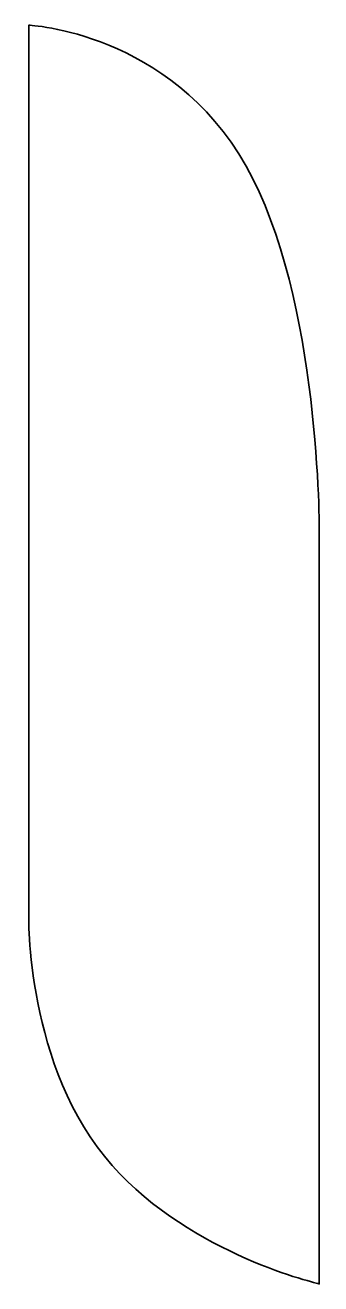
# Model space of a CAD drawing. Extents: x 38 to 658, y 53 to 2695.
import ezdxf

# ---------------------------------------------------------------- set-up
doc = ezdxf.new("R2010")
doc.units = 0
doc.header["$MEASUREMENT"] = 0
doc.layers.add('Thru-cut', color=7, linetype='Continuous', lineweight=0)

msp = doc.modelspace()

# ---------------------------------------------------------------- linework, layer by layer
at = {"layer": 'Thru-cut', "color": 140, "lineweight": 35, "true_color": 0x00aeef}
msp.add_open_spline([(220.4, 300.9), (388, 112.6), (654.6, 52.8), (654.6, 52.8), (654.6, 52.8), (654.6, 1628.9), (654.6, 1628.9), (654.6, 1628.9), (657.8, 2122.1), (500.9, 2399.3), (341.3, 2681.6), (44.9, 2695), (44.9, 2695), (44.9, 2695), (44.9, 830.1), (44.9, 830.1), (44.9, 830.1), (37.6, 506.2), (220.4, 300.9)], degree=3, knots=[0, 0, 0, 0, 1, 1, 1, 2, 2, 2, 3, 3, 3, 4, 4, 4, 5, 5, 5, 6, 6, 6, 6], dxfattribs=at)

doc.saveas('drawing.dxf')
